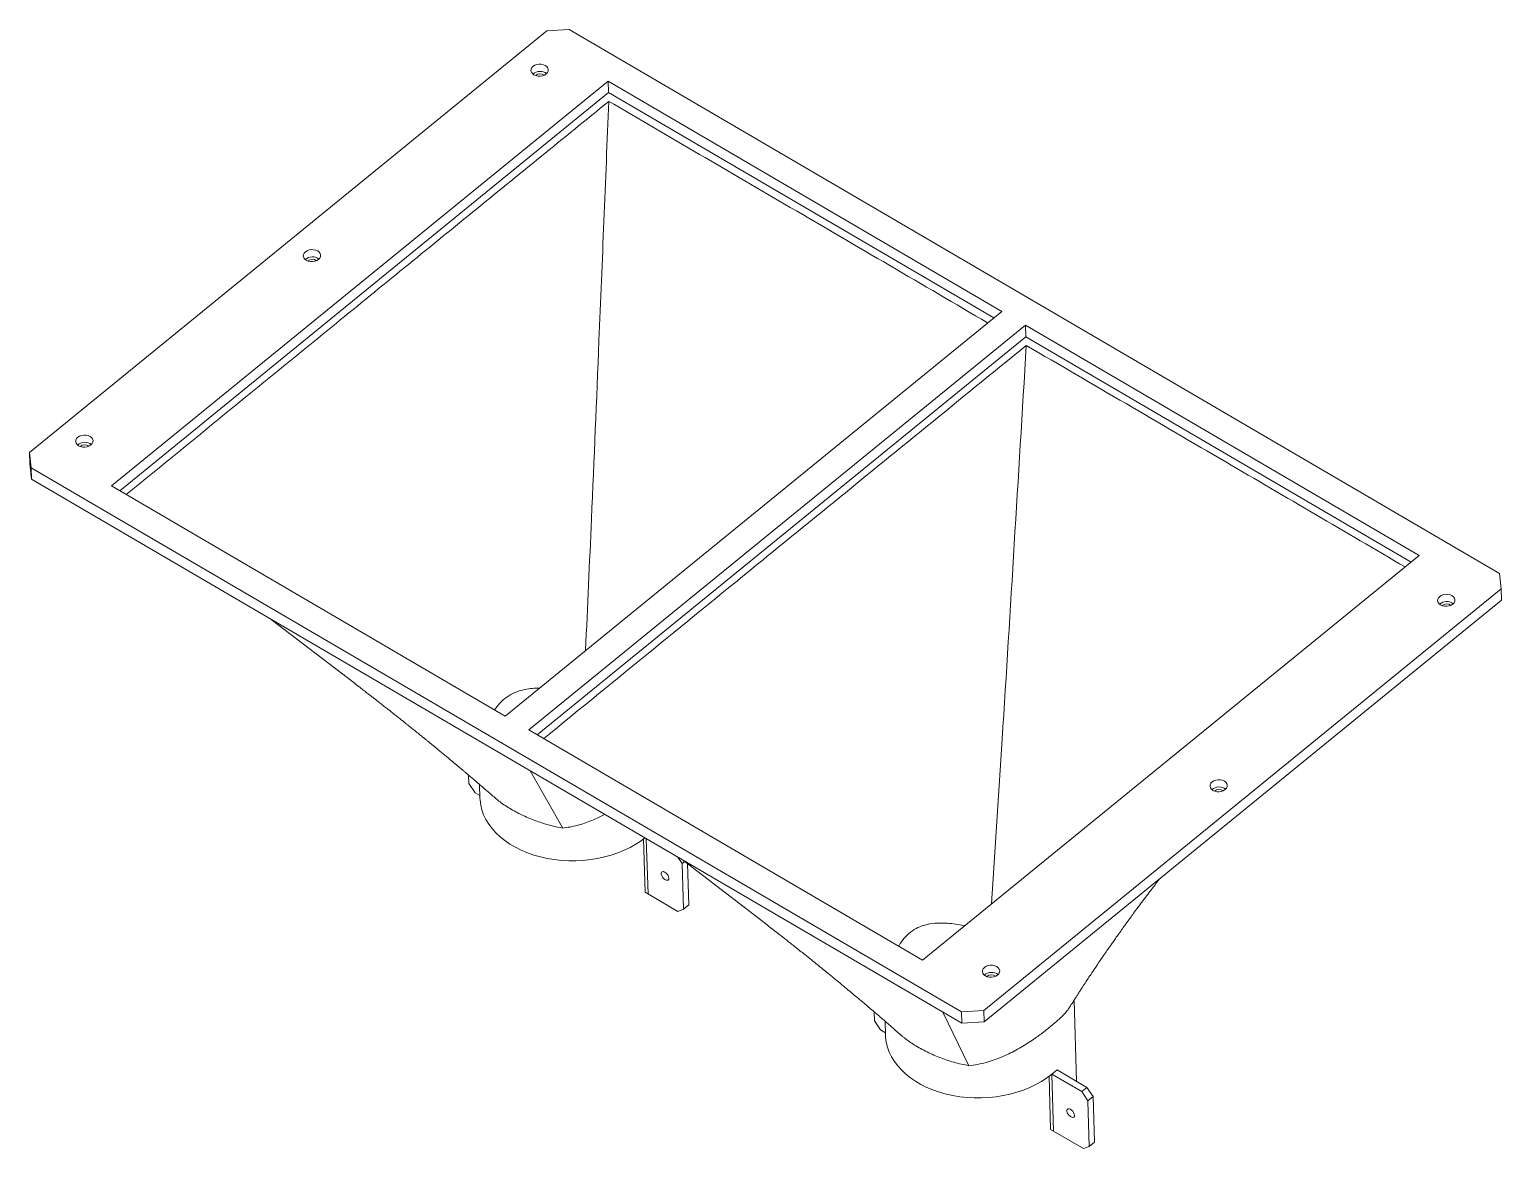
# Model space of a CAD drawing. Header units: millimetres. Extents: x -466 to 466, y -390 to 318.
import ezdxf

# ---------------------------------------------------------------- set-up
doc = ezdxf.new("R2010")
doc.units = ezdxf.units.MM

msp = doc.modelspace()

# ---------------------------------------------------------------- linework, layer by layer
at = {"color": 7, "linetype": 'Continuous', "lineweight": 15}
for p, q in [((-466.09, 50.42), (-138.56, 317.27)), ((-124.46, 318.19), (-138.56, 317.27)), ((464.64, -26.24), (-124.46, 318.19)), ((-99.8, 285.44), (-414.22, 29.26)), ((149.44, 139.72), (-99.8, 285.44)), ((-99.8, 285.44), (-99.57, 278.23)), ((-99.57, 278.23), (-408.94, 26.17)), ((144.38, 135.59), (-99.57, 278.23)), ((-164.99, -116.46), (149.44, 139.72)), ((164.54, 130.89), (-149.88, -125.29)), ((413.78, -14.84), (164.54, 130.89)), ((164.54, 130.89), (164.77, 123.67)), ((164.77, 123.67), (-144.6, -128.38)), ((408.72, -18.96), (164.77, 123.67)), ((-466.09, 50.42), (-465.09, 40.67)), ((-465.86, 43.21), (-466.09, 50.42)), ((-464.86, 33.46), (-465.86, 43.21)), ((-465.09, 40.67), (124.01, -303.77)), ((-465.09, 40.67), (-464.86, 33.46)), ((-464.86, 33.46), (124.24, -310.98)), ((-414.22, 29.26), (-164.99, -116.46)), ((99.35, -271.02), (413.78, -14.84)), ((465.64, -36), (464.64, -26.24)), ((465.64, -36), (138.12, -302.85)), ((465.86, -43.21), (465.64, -36)), ((138.34, -310.06), (465.86, -43.21)), ((-313.04, -55.31), (-260.6, -95.5)), ((-149.88, -125.29), (99.35, -271.02)), ((-188.05, -153.89), (-187.89, -159.26)), ((-149.1, -151.17), (-128.44, -187.43)), ((-187.89, -159.26), (-184, -165.07)), ((-184, -165.07), (-180.94, -166.86)), ((-181.16, -159.77), (-180.89, -168.4)), ((-76.37, -228), (-77.41, -194.45)), ((-74.49, -229.1), (-75.57, -194.16)), ((-52.83, -209.89), (-55.51, -205.88)), ((-51.18, -208.54), (-52.83, -209.89)), ((-51.94, -238.74), (-52.83, -209.89)), ((-51.82, -208.04), (0.9, -248.75)), ((-48.66, -236.07), (-49.48, -209.85)), ((-76.37, -228), (-55.6, -240.14)), ((-55.6, -240.14), (-51.94, -238.74)), ((-51.94, -238.74), (-48.66, -236.07)), ((196.86, -347.76), (195.27, -296.32)), ((68.73, -303.76), (68.9, -309.4)), ((112.12, -303.9), (128.69, -337.81)), ((124.01, -303.77), (138.12, -302.85)), ((124.24, -310.98), (124.01, -303.77)), ((138.12, -302.85), (138.34, -310.06)), ((68.9, -309.4), (72.79, -315.21)), ((72.79, -315.21), (75.85, -317)), ((75.62, -309.7), (75.9, -318.54)), ((138.34, -310.06), (124.24, -310.98)), ((180.41, -378.14), (179.37, -344.59)), ((184.46, -340.51), (181.18, -343.18)), ((182.3, -379.24), (181.18, -343.18)), ((200.07, -354.22), (181.18, -343.18)), ((203.34, -351.55), (184.46, -340.51)), ((200.07, -354.22), (203.34, -351.55)), ((203.34, -351.55), (207.23, -357.36)), ((203.95, -360.03), (200.07, -354.22)), ((207.23, -357.36), (203.95, -360.03)), ((204.85, -388.88), (203.95, -360.03)), ((208.12, -386.21), (207.23, -357.36)), ((180.41, -378.14), (201.18, -390.28)), ((201.18, -390.28), (204.85, -388.88)), ((204.85, -388.88), (208.12, -386.21))]:
    msp.add_line(p, q, dxfattribs=at)
at = {"color": 7, "linetype": 'Continuous', "lineweight": 15, "flags": 128}
for points in [[(-146.71, 289.49), (-145.51, 288.97), (-144.15, 288.67), (-142.72, 288.64), (-141.31, 288.86), (-140.03, 289.32), (-138.95, 290), (-138.16, 290.84), (-137.71, 291.79), (-137.62, 292.79), (-137.91, 293.76), (-138.55, 294.64), (-139.51, 295.36), (-140.7, 295.89), (-142.06, 296.19), (-143.5, 296.22), (-144.9, 296), (-146.19, 295.53), (-147.26, 294.86), (-148.05, 294.02), (-148.51, 293.06), (-148.59, 292.07), (-148.31, 291.1), (-147.66, 290.22), (-146.71, 289.49)], [(-290.82, 172.08), (-289.62, 171.55), (-288.26, 171.26), (-286.83, 171.22), (-285.42, 171.44), (-284.14, 171.91), (-283.07, 172.59), (-282.27, 173.43), (-281.82, 174.38), (-281.73, 175.37), (-282.02, 176.34), (-282.66, 177.22), (-283.62, 177.95), (-284.81, 178.48), (-286.18, 178.77), (-287.61, 178.81), (-289.02, 178.59), (-290.3, 178.12), (-291.37, 177.44), (-292.16, 176.6), (-292.62, 175.65), (-292.7, 174.66), (-292.42, 173.69), (-291.77, 172.81), (-290.82, 172.08)], [(-434.93, 54.66), (-433.74, 54.14), (-432.37, 53.84), (-430.94, 53.81), (-429.54, 54.03), (-428.25, 54.49), (-427.18, 55.17), (-426.39, 56.01), (-425.93, 56.96), (-425.85, 57.96), (-426.13, 58.93), (-426.78, 59.81), (-427.73, 60.54), (-428.93, 61.06), (-430.29, 61.36), (-431.72, 61.39), (-433.13, 61.17), (-434.41, 60.71), (-435.49, 60.03), (-436.28, 59.19), (-436.73, 58.24), (-436.82, 57.24), (-436.53, 56.27), (-435.89, 55.39), (-434.93, 54.66)], [(427.28, -46.11), (428.48, -46.64), (429.84, -46.93), (431.27, -46.97), (432.68, -46.75), (433.96, -46.28), (435.04, -45.6), (435.83, -44.76), (436.28, -43.81), (436.37, -42.82), (436.08, -41.85), (435.44, -40.97), (434.49, -40.24), (433.29, -39.71), (431.93, -39.42), (430.5, -39.38), (429.09, -39.6), (427.8, -40.07), (426.73, -40.75), (425.94, -41.59), (425.49, -42.54), (425.4, -43.53), (425.69, -44.5), (426.33, -45.38), (427.28, -46.11)], [(283.17, -163.53), (284.37, -164.05), (285.73, -164.35), (287.16, -164.38), (288.57, -164.16), (289.85, -163.7), (290.93, -163.02), (291.72, -162.18), (292.17, -161.23), (292.26, -160.23), (291.97, -159.26), (291.33, -158.38), (290.38, -157.65), (289.18, -157.13), (287.82, -156.83), (286.38, -156.8), (284.98, -157.02), (283.69, -157.48), (282.62, -158.16), (281.83, -159), (281.37, -159.95), (281.29, -160.95), (281.58, -161.92), (282.22, -162.8), (283.17, -163.53)], [(-76.4, -193.67), (-78.74, -195.41), (-82.13, -197.62), (-85.75, -199.64), (-89.57, -201.47), (-93.58, -203.09), (-97.75, -204.5), (-102.05, -205.68), (-106.46, -206.64), (-110.96, -207.36), (-115.52, -207.84), (-120.11, -208.08), (-124.7, -208.07), (-129.27, -207.82), (-133.8, -207.33), (-138.24, -206.6), (-142.59, -205.64), (-146.81, -204.44), (-150.87, -203.03), (-154.76, -201.39), (-158.46, -199.56), (-161.93, -197.53), (-165.16, -195.32), (-168.13, -192.94), (-170.82, -190.4), (-173.22, -187.73), (-175.32, -184.93), (-177.09, -182.02), (-178.54, -179.02), (-179.65, -175.95), (-180.41, -172.82), (-180.82, -169.66), (-180.89, -168.4)], [(-61.26, -219.13), (-61.42, -218.29), (-61.82, -217.39), (-62.43, -216.52), (-63.18, -215.77), (-63.99, -215.24), (-64.77, -214.97), (-65.43, -215), (-65.91, -215.32), (-66.15, -215.89), (-66.12, -216.66), (-65.84, -217.55), (-65.32, -218.45), (-64.63, -219.26), (-63.85, -219.91), (-63.04, -220.32), (-62.31, -220.44), (-61.73, -220.27), (-61.37, -219.81), (-61.26, -219.13)], [(139.06, -280.94), (140.26, -281.47), (141.62, -281.76), (143.05, -281.8), (144.46, -281.58), (145.74, -281.11), (146.82, -280.43), (147.61, -279.59), (148.06, -278.64), (148.15, -277.65), (147.86, -276.68), (147.22, -275.8), (146.26, -275.07), (145.07, -274.54), (143.7, -274.25), (142.27, -274.21), (140.87, -274.43), (139.58, -274.9), (138.51, -275.58), (137.72, -276.42), (137.26, -277.37), (137.18, -278.36), (137.46, -279.33), (138.11, -280.21), (139.06, -280.94)], [(181.18, -343.18), (178.04, -345.55), (174.65, -347.76), (171.04, -349.78), (167.21, -351.61), (163.21, -353.23), (159.04, -354.64), (154.74, -355.82), (150.32, -356.78), (145.82, -357.5), (141.27, -357.98), (136.68, -358.22), (132.08, -358.21), (127.51, -357.96), (122.99, -357.47), (118.54, -356.74), (114.2, -355.78), (109.98, -354.58), (105.91, -353.16), (102.02, -351.53), (98.33, -349.7), (94.86, -347.67), (91.63, -345.46), (88.66, -343.08), (85.96, -340.54), (83.56, -337.87), (81.47, -335.07), (79.69, -332.16), (78.25, -329.16), (77.14, -326.09), (76.38, -322.96), (75.96, -319.8), (75.9, -318.54)], [(195.53, -369.27), (195.37, -368.43), (194.96, -367.53), (194.35, -366.66), (193.6, -365.91), (192.8, -365.38), (192.02, -365.11), (191.36, -365.14), (190.88, -365.46), (190.64, -366.03), (190.66, -366.8), (190.95, -367.69), (191.46, -368.59), (192.15, -369.4), (192.94, -370.05), (193.74, -370.46), (194.47, -370.58), (195.05, -370.41), (195.42, -369.95), (195.53, -369.27)]]:
    msp.add_lwpolyline(points, dxfattribs=at)
at = {"color": 7, "linetype": 'Continuous', "lineweight": 15}
for centre, radius, start, end in [((-142.87, 284.68), 6.98, 52.99604, 130.54853), ((-142.91, 286.04), 4.1, 50.38494, 133.15963), ((-286.98, 167.27), 6.98, 52.99604, 130.54853), ((-287.02, 168.63), 4.1, 50.38494, 133.15963), ((-431.09, 49.85), 6.98, 52.99604, 130.54853), ((-431.13, 51.21), 4.1, 50.38494, 133.15963), ((431.12, -50.92), 6.98, 52.99604, 130.54853), ((431.08, -49.56), 4.1, 50.38494, 133.15963), ((287.01, -168.34), 6.98, 52.99604, 130.54853), ((286.97, -166.98), 4.1, 50.38494, 133.15963), ((142.9, -285.75), 6.98, 52.99604, 130.54853), ((142.86, -284.39), 4.1, 50.38494, 133.15963)]:
    msp.add_arc(centre, radius, start, end, dxfattribs=at)
for points, knots in [([(-99.3, 272.68), (-128.09, 249.26), (-185.67, 202.42), (-287.54, 119.46), (-360.54, 59.89), (-404.81, 23.76)], [0, 0, 0, 0, 0.2824426, 0.5648853, 1, 1, 1, 1]), ([(-114.02, -74.93), (-112.76, -47.2), (-109.79, 18.15), (-105, 134.03), (-101.38, 222.17), (-99.3, 272.68)], [0, 0, 0, 0, 0.239442, 0.564265, 1, 1, 1, 1]), ([(140.52, 132.45), (119.91, 144.53), (78.27, 168.9), (-1.65, 215.66), (-61, 250.31), (-99.3, 272.68)], [0, 0, 0, 0, 0.25805, 0.521116, 1, 1, 1, 1]), ([(164.99, 118.15), (137.21, 95.55), (81.66, 50.35), (-20.21, -32.6), (-94.23, -93), (-140.52, -130.77)], [0, 0, 0, 0, 0.272531, 0.545062, 1, 1, 1, 1]), ([(164.99, 118.15), (162.45, 76.22), (157.4, -6.88), (150.23, -124.76), (145.29, -200.66), (143.03, -235.43)], [0, 0, 0, 0, 0.3556321, 0.7048247, 1, 1, 1, 1]), ([(164.99, 118.15), (186.03, 105.86), (228.12, 81.29), (308.09, 34.55), (366.99, 0.07), (404.86, -22.1)], [0, 0, 0, 0, 0.263016, 0.526031, 1, 1, 1, 1]), ([(-260.6, -95.5), (-259.39, -96.43), (-257.16, -98.14), (-254.15, -100.46), (-251.79, -102.29), (-249.78, -103.85), (-247.94, -105.28), (-246.05, -106.75), (-243.9, -108.43), (-241.54, -110.28), (-239.27, -112.06), (-237.23, -113.67), (-235.15, -115.32), (-232.88, -117.12), (-230.67, -118.88), (-228.73, -120.42), (-226.88, -121.91), (-224.7, -123.65), (-222.14, -125.71), (-219.56, -127.8), (-217.31, -129.62), (-215.45, -131.13), (-213.34, -132.85), (-210.63, -135.06), (-207.05, -138), (-203.14, -141.24), (-199.3, -144.43), (-195.91, -147.26), (-193.43, -149.34), (-191.58, -150.9), (-190.13, -152.13), (-188.46, -153.54), (-186.56, -155.15), (-184.68, -156.75), (-183.14, -158.06), (-182.04, -159.01), (-181.1, -159.81), (-179.95, -160.8), (-178.37, -162.16), (-176.37, -163.89), (-173.94, -165.99), (-172.15, -167.55), (-171.18, -168.39), (-171.14, -168.43)], [0, 0, 0, 0, 0.034524, 0.063653, 0.087918, 0.108778, 0.126737, 0.143934, 0.164971, 0.192018, 0.215859, 0.234698, 0.255075, 0.280524, 0.305691, 0.324587, 0.341467, 0.364624, 0.394197, 0.423878, 0.448331, 0.46763, 0.484929, 0.518217, 0.557951, 0.605638, 0.651964, 0.69108, 0.725211, 0.740884, 0.75757, 0.777918, 0.801915, 0.827428, 0.847804, 0.859419, 0.869013, 0.883323, 0.903459, 0.929382, 0.961042, 0.998385, 1, 1, 1, 1]), ([(-143.35, -98.83), (-143.64, -98.82), (-145.53, -98.78), (-148.87, -99.05), (-153.77, -99.82), (-158.88, -101.44), (-163.95, -104.26), (-168.32, -107.98), (-170.55, -111.11), (-171.6, -112.59)], [0, 0, 0, 0, 0.025815, 0.1644, 0.302936, 0.480575, 0.662803, 0.840681, 1, 1, 1, 1]), ([(-171.13, -168.41), (-170.4, -169.04), (-168.74, -170.46), (-165.73, -172.62), (-162.18, -174.91), (-158.38, -177.06), (-154.44, -179.05), (-150.38, -180.89), (-146.1, -182.6), (-141.03, -184.37), (-135.15, -186.09), (-130.69, -186.98), (-128.44, -187.43)], [0, 0, 0, 0, 0.0747947, 0.1702596, 0.268798, 0.3673351, 0.4581078, 0.5488834, 0.6422441, 0.7356094, 0.866961, 1, 1, 1, 1]), ([(-128.44, -187.43), (-126.91, -187.22), (-123.85, -186.79), (-119.25, -185.72), (-114.66, -184.35), (-110.05, -182.63), (-105.8, -180.76), (-103.13, -179.35), (-101.96, -178.73)], [0, 0, 0, 0, 0.1682398, 0.3364849, 0.5088396, 0.6812033, 0.8603584, 1, 1, 1, 1]), ([(192.58, -300.59), (193.18, -299.63), (194.29, -297.86), (195.78, -295.51), (197.05, -293.53), (198.19, -291.74), (199.72, -289.38), (201.57, -286.53), (203.63, -283.39), (205.56, -280.47), (207.46, -277.62), (209.51, -274.57), (211.88, -271.06), (214.28, -267.55), (216.43, -264.45), (217.95, -262.25), (219.35, -260.25), (221.08, -257.78), (223.1, -254.93), (225.21, -251.98), (227.18, -249.24), (228.85, -246.92), (230.53, -244.62), (232.49, -241.93), (234.53, -239.17), (236.5, -236.51), (238.38, -233.99), (240.64, -230.99), (242.99, -227.89), (245.41, -224.72), (247.44, -222.07), (248.8, -220.32), (249.35, -219.61)], [0, 0, 0, 0, 0.037314, 0.06916, 0.091541, 0.11352, 0.137685, 0.182066, 0.222115, 0.256912, 0.292276, 0.329051, 0.371363, 0.422833, 0.458383, 0.485331, 0.508862, 0.536948, 0.571192, 0.610753, 0.64454, 0.671027, 0.695545, 0.728124, 0.768289, 0.79567, 0.824432, 0.859687, 0.90407, 0.936623, 0.974412, 1, 1, 1, 1]), ([(0.9, -248.75), (2.19, -249.75), (4.77, -251.74), (8.22, -254.43), (11.15, -256.72), (13.89, -258.87), (16.43, -260.86), (19.02, -262.91), (21.81, -265.12), (25.15, -267.79), (28.79, -270.7), (32.45, -273.64), (35.96, -276.48), (39.54, -279.39), (43.27, -282.45), (46.69, -285.26), (49.66, -287.71), (52.67, -290.21), (55.99, -292.99), (59.33, -295.79), (62.39, -298.37), (65.37, -300.9), (68.25, -303.35), (70.88, -305.6), (72.98, -307.41), (74.91, -309.08), (76.82, -310.73), (78.99, -312.62), (81.66, -314.95), (83.97, -316.98), (85.36, -318.21), (85.66, -318.47)], [0, 0, 0, 0, 0.037753, 0.07566, 0.110349, 0.13695, 0.162468, 0.190392, 0.220303, 0.252653, 0.299665, 0.340637, 0.374498, 0.417155, 0.462586, 0.503515, 0.536531, 0.567688, 0.611043, 0.657122, 0.690238, 0.725231, 0.769785, 0.800561, 0.827334, 0.852584, 0.877145, 0.903705, 0.940453, 0.98728, 1, 1, 1, 1]), ([(84.27, -262.2), (84.56, -261.64), (85.78, -259.33), (88.62, -255.91), (92.82, -252.22), (96.94, -250.02), (100.65, -248.75), (104.83, -247.81), (109.66, -247.43), (115.15, -247.62), (120.17, -248.16), (123.85, -248.69), (125.92, -249.1), (126.19, -249.15)], [0, 0, 0, 0, 0.0371421, 0.1556713, 0.2716526, 0.3916861, 0.4618375, 0.5320103, 0.6761107, 0.7778331, 0.8795664, 0.9842305, 1, 1, 1, 1]), ([(192.55, -300.57), (192.25, -301.05), (191.48, -302.27), (189.97, -304.1), (188.12, -306.1), (186.16, -308.01), (183.95, -310.02), (181.51, -312.11), (178.87, -314.25), (176.05, -316.45), (173.03, -318.69), (169.64, -321.1), (165.87, -323.62), (161.69, -326.2), (157.32, -328.66), (153.33, -330.66), (149.13, -332.52), (144.72, -334.23), (139.49, -335.84), (134.13, -337.1), (130.51, -337.57), (128.69, -337.81)], [0, 0, 0, 0, 0.038397, 0.0962717, 0.1422832, 0.1888687, 0.2357724, 0.2833554, 0.3293824, 0.3761506, 0.4232893, 0.4711484, 0.5282176, 0.5857298, 0.6444529, 0.7035434, 0.741679, 0.80504, 0.8688549, 0.9341574, 1, 1, 1, 1]), ([(128.69, -337.81), (127.08, -337.51), (123.85, -336.89), (119.05, -335.65), (114.3, -334.17), (109.68, -332.48), (105.28, -330.63), (101.06, -328.62), (97.03, -326.46), (93.33, -324.23), (90.03, -321.98), (87.49, -320.07), (86.16, -318.87), (85.68, -318.45)], [0, 0, 0, 0, 0.094803, 0.189604, 0.287031, 0.384453, 0.47931, 0.574164, 0.672071, 0.769977, 0.860168, 0.950362, 1, 1, 1, 1])]:
    msp.add_open_spline(points, degree=3, knots=knots, dxfattribs=at)

doc.saveas('drawing.dxf')
